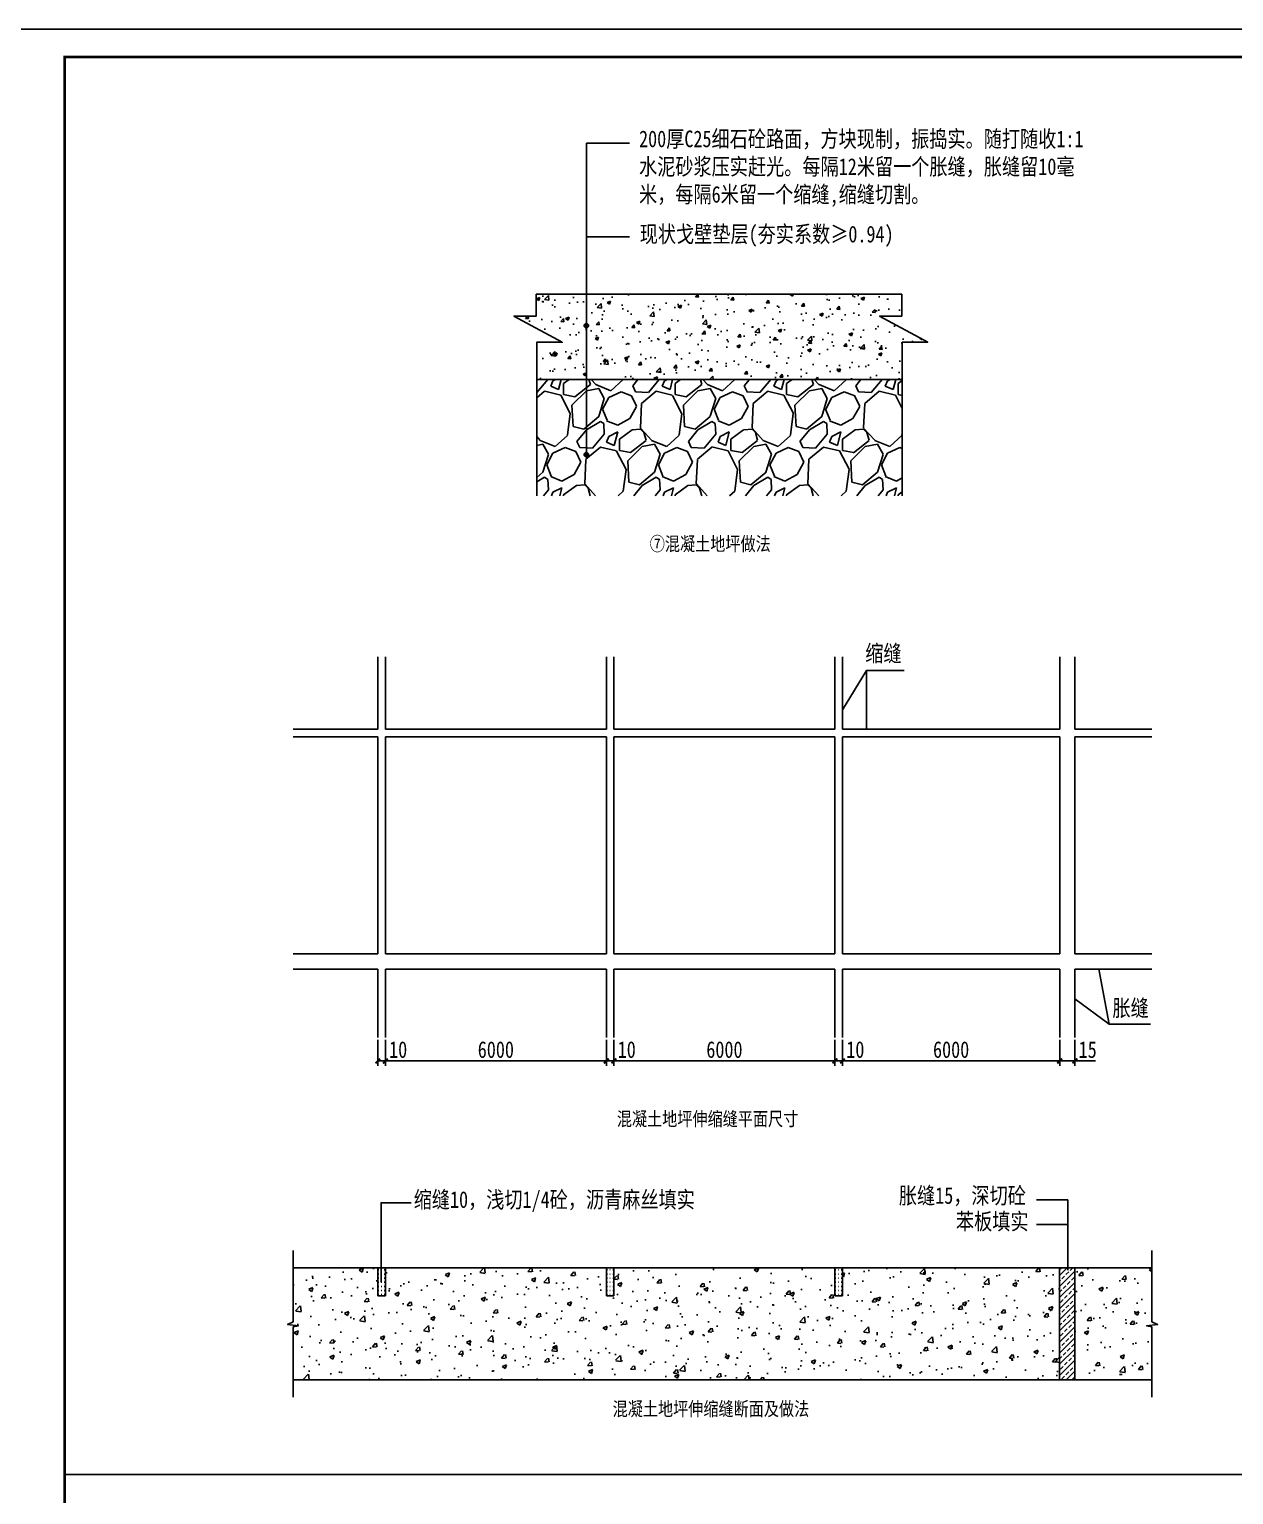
# Model space of a CAD drawing. Header units: inches. Extents: x -2316 to 955, y -265 to 742.
# Drawn here: x -1716.4 to -1499.1, y -109.3 to 155.1 of the extents above; entities that cross this region are included whole.
import ezdxf

# ---------------------------------------------------------------- set-up
doc = ezdxf.new("R2010")
doc.units = ezdxf.units.IN
doc.header["$LTSCALE"] = 1000
doc.header["$MEASUREMENT"] = 0
for name, color, linetype in [('0zd', 255, 'Continuous'), ('文字', 7, 'Continuous'), ('文字和字符', 7, 'Continuous')]:
    doc.layers.add(name, color=color, linetype=linetype)
doc.styles.add('HTZ', font='simhei.ttf', dxfattribs={"width": 0.55})
doc.styles.add('宋体', font='', dxfattribs={"width": 0.8})
doc.styles.add('样式 2', font='')
doc.styles.get('宋体').set_extended_font_data('SimSun')
doc.styles.get('样式 2').set_extended_font_data('SimSun')

# ---------------------------------------------------------------- blocks, each defined once
blk = doc.blocks.new('TKK')
at = {"layer": '文字和字符'}
blk.add_lwpolyline([(0, 0), (1189, 0), (1189, 841), (0, 841)], close=True, dxfattribs=at)
at = {"layer": '文字和字符', "const_width": 1}
blk.add_lwpolyline([(25, 10), (1179, 10), (1179, 831), (25, 831)], close=True, dxfattribs=at)
blk = doc.blocks.new('_ArchTick')
at = {"color": 0, "linetype": 'ByBlock', "const_width": 0.4}
blk.add_lwpolyline([(-0.5, -0.5), (0.5, 0.5)], dxfattribs=at)

msp = doc.modelspace()

# ---------------------------------------------------------------- hatches: boundary and pattern name
at = {"ltscale": 25}
h = msp.add_hatch(dxfattribs=at)
h.set_pattern_fill('AR-CONC', color=252, scale=0.035, style=0)
h.set_pattern_definition([(50, (-1594.961, 100.1424), (6.3765, -0.5579), [0.66675, -7.3343]), (355, (-1594.961, 100.1424), (-1.2335, 6.687), [0.5334, -5.8674]), (100.451, (-1594.43, 100.096), (5.143, 6.1291), [0.56665, -6.2332]), (46.184, (-1594.961, 101.92), (9.4878, -1.4715), [1.0001, -11.0014]), (96.636, (-1594.1705, 101.798), (8.3092, 8.66), [0.85, -9.3498]), (351.184, (-1594.961, 101.92), (8.3092, 8.66), [0.8001, -8.8011]), (21, (-1594.072, 101.476), (5.3065, -3.5793), [0.66675, -7.3343]), (326, (-1594.072, 101.476), (2.1631, 6.4466), [0.5334, -5.8674]), (71.451, (-1593.63, 101.1776), (7.4696, 2.8673), [0.56665, -6.2332]), (37.5, (-1594.9612, 100.1424), (0.1081, 2.95944), [0, -5.7963, 0, -5.95632, 0, -5.88964]), (7.5, (-1594.9612, 100.1424), (2.3387, 3.50633), [0, -3.396, 0, -5.66295, 0, -2.24473]), (327.5, (-1596.9436, 100.1424), (4.74569, -0.20051), [0, -2.2225, 0, -6.93422, 0, -9.20118]), (317.5, (-1597.8326, 100.1424), (5.18454, 0.88993), [0, -2.88926, 0, -4.60504, 0, -6.53417])])
edge = h.paths.add_edge_path()
edge.add_line((-1558.99, 107.32), (-1615.88, 107.32))
edge.add_line((-1615.88, 107.32), (-1615.88, 98.46))
edge.add_arc((-1615.88, 98.05), 0.409, -90, 90, ccw=False)
edge.add_line((-1615.88, 97.64), (-1615.88, 91.92))
edge.add_line((-1615.88, 91.92), (-1558.91, 91.92))
edge.add_line((-1558.91, 91.92), (-1558.91, 98.61))
edge.add_line((-1558.91, 98.61), (-1554.3, 98.61))
edge.add_line((-1554.3, 98.61), (-1563, 103.34))
edge.add_line((-1563, 103.34), (-1558.99, 103.34))
edge.add_line((-1558.99, 103.34), (-1558.99, 107.32))
edge = h.paths.add_edge_path()
edge.add_line((-1615.88, 107.32), (-1624.92, 107.32))
edge.add_line((-1624.92, 107.32), (-1624.92, 103.34))
edge.add_line((-1624.92, 103.34), (-1628.94, 103.34))
edge.add_line((-1628.94, 103.34), (-1620.23, 98.61))
edge.add_line((-1620.23, 98.61), (-1624.84, 98.61))
edge.add_line((-1624.84, 98.61), (-1624.84, 91.92))
edge.add_line((-1624.84, 91.92), (-1615.88, 91.92))
edge.add_line((-1615.88, 91.92), (-1615.88, 97.64))
edge.add_arc((-1615.88, 98.05), 0.409, 90, 270, ccw=False)
edge.add_line((-1615.88, 98.46), (-1615.88, 107.32))
h = msp.add_hatch()
h.set_pattern_fill('GRAVEL', color=252, scale=0.560002, angle=45, style=0)
h.set_pattern_definition([(273.0128, (-1602.7858, 114.0235), (10.05792, -170.984647), [1.91365, -189.4513]), (229.9697, (-1602.6852, 112.11254), (110.6371236, 130.7529655), [3.2839, -325.10376]), (177.5104, (-1604.79736, 109.5981), (211.216328, -10.05792), [2.3155, -229.2352]), (312.2737, (-1606.20546, 103.161), (-191.100487, 211.216328), [2.99044, -296.05304]), (337.8337, (-1604.1939, 100.94825), (-170.9846465, 70.405443), [2.93236, -290.3039]), (42.2737, (-1601.47824, 99.8419), (-211.216328, -191.100487), [2.99044, -296.05304]), (82.6942, (-1599.2655, 101.85346), (-30.173761, -231.332169), [3.9547, -391.51475]), (117.2553, (-1598.7626, 105.77605), (-150.8688057, 291.679691), [3.73364, -369.63067]), (166.4296, (-1600.47245, 109.09516), (-211.216328, 50.289602), [3.00056, -297.05605]), (220.2364, (-1603.3892, 109.7992), (120.695045, 100.579204), [3.4256, -167.8546]), (267.3974, (-1606.0043, 107.58647), (-10.0579204, -231.3321688), [4.43005, -438.5754]), (183.814, (-1596.1475, 113.0178), (-130.752965, -10.05792), [1.512, -149.6917]), (216.4692, (-1597.6562, 112.9172), (150.868806, 110.637124), [2.8766, -284.7869]), (270, (-1599.97, 111.207), (10.058, -10.058), [2.0116, -18.1043]), (248.1986, (-1601.8806, 111.7102), (30.17376, 70.40544), [1.0833, -107.2438]), (336.8014, (-1602.283, 110.7044), (-40.23168, 20.11584), [1.532, -75.0669]), (75.9638, (-1600.8748, 110.101), (10.05792, 50.2896), [2.4882, -80.4515]), (206.565, (-1600.2713, 112.515), (30.17376, 10.05792), [1.7992, -43.1812]), (61.3895, (-1608.1165, 104.8708), (70.405443, 130.752965), [2.5205, -249.53026]), (115.3462, (-1606.9095, 107.0836), (70.405443, -150.868806), [2.11456, -209.3411]), (338.1986, (-1602.2829, 114.5264), (-70.40544, 30.17376), [2.1665, -106.1606]), (28.6105, (-1600.2713, 113.7218), (-130.752965, -70.405443), [2.5205, -249.53026]), (24.444, (-1601.8806, 98.635), (-70.40544, -30.17376), [2.4306, -119.0997]), (339.7751, (-1599.6678, 99.6407), (-160.926726, 60.347522), [2.0366, -201.6208]), (111.8014, (-1592.1244, 104.5691), (-30.17376, 70.40544), [2.1665, -106.1606]), (62.354, (-1592.929, 106.5807), (-90.521283, -170.984647), [2.3844, -236.0541]), (114.444, (-1597.0528, 99.6407), (30.17376, -70.40544), [1.2153, -120.315]), (146.31, (-1592.7279, 103.9656), (-50.2896, 30.17376), [0.7253, -71.8034]), (210.964, (-1593.3313, 104.368), (40.23168, 20.11584), [2.9324, -55.7149]), (231.009, (-1595.8458, 102.85925), (90.521283, 110.637124), [2.7175, -269.03254]), (348.69, (-1599.9696, 109.1957), (-30.17376, 10.05792), [2.0514, -49.2341]), (38.1572, (-1597.95797, 108.7934), (191.100487, 150.868806), [3.58153, -354.57083]), (105.9454, (-1595.1418, 111.0062), (30.17376, -110.637124), [1.4645, -144.9811]), (135, (-1595.544, 112.414), (-20.116, 1e-15), [0.8534, -13.3706]), (165.2564, (-1596.3487, 102.9598), (110.637124, -30.173761), [1.9761, -195.6307]), (93.0128, (-1598.2597, 103.4627), (-10.05792, 170.984647), [3.8273, -187.5377]), (45, (-1598.461, 107.285), (1e-15, 20.116), [3.6983, -10.5258]), (10.3048, (-1595.8458, 109.8998), (170.984646, 30.173761), [2.249, -222.6529]), (299.0546, (-1593.633, 110.3021), (30.17376, -50.2896), [2.071, -101.4816]), (252.646, (-1592.6273, 108.4917), (-90.5212835, -291.679691), [3.372, -333.8309]), (220.4261, (-1593.63306, 105.27315), (-140.8108854, -120.6950446), [3.5674, -353.1699])])
edge = h.paths.add_edge_path()
edge.add_line((-1558.91, 91.92), (-1591.32, 91.92))
edge.add_line((-1591.32, 91.92), (-1591.32, 78.75))
edge.add_arc((-1591.32, 78.34), 0.409, 0, 90, ccw=False)
edge.add_arc((-1591.32, 78.34), 0.409, -90, 0, ccw=False)
edge.add_line((-1591.32, 77.94), (-1591.32, 70.92))
edge.add_line((-1591.32, 70.92), (-1558.91, 70.92))
edge.add_line((-1558.91, 70.92), (-1558.91, 91.92))
edge = h.paths.add_edge_path()
edge.add_line((-1624.84, 91.92), (-1624.84, 70.92))
edge.add_line((-1624.84, 70.92), (-1591.32, 70.92))
edge.add_line((-1591.32, 70.92), (-1591.32, 77.94))
edge.add_arc((-1591.32, 78.34), 0.409, 90, 270, ccw=False)
edge.add_line((-1591.32, 78.75), (-1591.32, 91.92))
edge.add_line((-1591.32, 91.92), (-1624.84, 91.92))
h = msp.add_hatch(dxfattribs=at)
h.set_pattern_fill('AR-CONC', color=252, scale=0.042582, style=0)
h.set_pattern_definition([(50, (-8003.986, -73159.3024), (7.75786885, -0.67872525), [0.8111956, -8.9231516]), (355, (-8003.986, -73159.302), (-1.5007511, 8.1356678), [0.6489565, -7.1385461]), (100.451445, (-8003.3395, -73159.359), (6.2571177, 7.4569422), [0.6894102, -7.5835182]), (46.1842, (-8003.986, -73157.139), (11.5432086, -1.7902652), [1.2167934, -13.3847274]), (96.635558, (-8003.024, -73157.288), (10.1092487, 10.5360096), [1.0341157, -11.3752876]), (351.184151, (-8003.986, -73157.139), (10.1092487, 10.5360096), [0.9734333, -10.7077705]), (21, (-8002.9044, -73157.68), (6.45611164, -4.3547023), [0.8111956, -8.9231516]), (326, (-8002.904, -73157.68), (2.6316815, 7.8431741), [0.6489565, -7.1385213]), (71.451445, (-8002.366, -73158.043), (9.0877932, 3.4884719), [0.6894102, -7.5835052]), (37.5, (-8003.986, -73159.3024), (0.13152028, 3.60056038), [0, -7.05199373, 0, -7.24668068, 0, -7.16556112]), (7.5, (-8003.986, -73159.3024), (2.84534468, 4.26593393), [0, -4.13168958, 0, -6.88975461, 0, -2.73102518]), (327.5, (-8006.398, -73159.3024), (5.77377921, -0.24394393), [0, -2.70398533, 0, -8.43643422, 0, -11.19449925]), (317.5, (-8007.4795, -73159.3024), (6.30770288, 1.0827222), [0, -3.51518092, 0, -5.6026576, 0, -7.94971686])])
h.paths.add_polyline_path([(-1530.52, -68.36), (-1569.68, -68.36), (-1569.68, -73.42), (-1571.05, -73.42), (-1571.05, -68.36), (-1610.91, -68.36), (-1610.91, -73.42), (-1612.28, -73.42), (-1612.28, -68.36), (-1652.14, -68.36), (-1652.14, -73.42), (-1653.51, -73.42), (-1653.51, -68.36), (-1668.78, -68.36), (-1668.78, -78.14), (-1669.79, -78.61), (-1667.82, -78.83), (-1668.78, -79.03), (-1668.78, -88.6), (-1530.52, -88.6)])
h.paths.add_polyline_path([(-1513.88, -68.36), (-1527.77, -68.36), (-1527.77, -88.6), (-1513.88, -88.6), (-1513.88, -79.03), (-1514.84, -78.83), (-1512.86, -78.61), (-1513.88, -78.14)])
h = msp.add_hatch()
h.set_pattern_fill('ACAD_ISO07W100', color=256, scale=0.148921)
h.set_pattern_definition([(0, (-7946.64764, -73121.9059), (0, 0.744604569), [0.074460457, -0.4467627414])])
h.paths.add_polyline_path([(-1652.14, -68.36), (-1653.51, -68.36), (-1653.51, -73.42), (-1652.14, -73.42)])
h = msp.add_hatch()
h.set_pattern_fill('ACAD_ISO07W100', color=256, scale=0.148921)
h.set_pattern_definition([(0, (-7905.4176, -73121.9059), (0, 0.744604569), [0.074460457, -0.4467627414])])
h.paths.add_polyline_path([(-1610.91, -68.36), (-1612.28, -68.36), (-1612.28, -73.42), (-1610.91, -73.42)])
h = msp.add_hatch()
h.set_pattern_fill('ACAD_ISO07W100', color=256, scale=0.148921)
h.set_pattern_definition([(0, (-7864.18756, -73121.9059), (0, 0.744604569), [0.074460457, -0.4467627414])])
h.paths.add_polyline_path([(-1569.68, -68.36), (-1571.05, -68.36), (-1571.05, -73.42), (-1569.68, -73.42)])
h = msp.add_hatch()
h.set_pattern_fill('ANSI33', color=256, scale=0.223381)
h.set_pattern_definition([(45, (-7946.6476, -73121.906), (-1.00301096, 1.00301096), []), (45, (-7945.6446, -73121.906), (-1.00301096, 1.00301096), [0.709235852, -0.354617926])])
h.paths.add_polyline_path([(-1527.77, -68.36), (-1530.52, -68.36), (-1530.52, -88.6), (-1527.77, -88.6)])
at = {"layer": '文字'}
h = msp.add_hatch(color=256, dxfattribs=at)
edge = h.paths.add_edge_path()
edge.add_arc((-1615.88, 101.62), 0.409, 0, 360)
h = msp.add_hatch(color=256, dxfattribs=at)
edge = h.paths.add_edge_path()
edge.add_arc((-1615.88, 78.34), 0.409, 0, 360)

# ---------------------------------------------------------------- linework, layer by layer
for p, q in [((-1615.88, 77.94), (-1615.88, 134.53)), ((-1608.11, 134.53), (-1615.88, 134.53)), ((-1608.11, 117.63), (-1615.88, 117.63)), ((-1653.51, -27.27), (-1653.51, -31.92)), ((-1653.51, -27.27), (-1653.51, -31.92)), ((-1652.14, -27.27), (-1652.14, -31.92)), ((-1652.14, -27.27), (-1652.14, -31.92)), ((-1652.14, -27.27), (-1652.14, -31.92)), ((-1612.28, -27.27), (-1612.28, -31.92)), ((-1612.28, -27.27), (-1612.28, -31.92)), ((-1610.91, -27.27), (-1610.91, -31.92)), ((-1610.91, -27.27), (-1610.91, -31.92)), ((-1571.05, -27.27), (-1571.05, -31.92)), ((-1571.05, -27.27), (-1571.05, -31.92)), ((-1569.68, -27.27), (-1569.68, -31.92)), ((-1569.68, -27.27), (-1569.68, -31.92)), ((-1530.51, -27.27), (-1530.51, -31.92)), ((-1530.51, -27.27), (-1530.51, -31.92)), ((-1527.76, -27.27), (-1527.76, -31.92)), ((-1653.51, -31.06), (-1652.14, -31.06)), ((-1652.14, -31.06), (-1612.28, -31.06)), ((-1612.28, -31.06), (-1610.91, -31.06)), ((-1610.91, -31.06), (-1607.15, -31.06)), ((-1610.91, -31.06), (-1571.05, -31.06)), ((-1571.05, -31.06), (-1569.68, -31.06)), ((-1569.68, -31.06), (-1565.92, -31.06)), ((-1569.68, -31.06), (-1530.51, -31.06)), ((-1530.51, -31.06), (-1527.76, -31.06)), ((-1527.76, -31.06), (-1524.03, -31.06)), ((-1653.51, -73.42), (-1653.51, -68.36)), ((-1652.14, -73.42), (-1652.14, -68.36)), ((-1612.28, -73.42), (-1612.28, -68.36)), ((-1610.91, -73.42), (-1610.91, -68.36)), ((-1571.05, -73.42), (-1571.05, -68.36)), ((-1569.68, -73.42), (-1569.68, -68.36)), ((-1530.52, -88.6), (-1530.52, -68.36)), ((-1527.77, -88.6), (-1527.77, -68.36)), ((-1653.51, -73.42), (-1652.14, -73.42)), ((-1612.28, -73.42), (-1610.91, -73.42)), ((-1571.05, -73.42), (-1569.68, -73.42))]:
    msp.add_line(p, q)
at = {"ltscale": 25}
for p, q in [((-1624.92, 107.32), (-1558.99, 107.32)), ((-1624.84, 91.92), (-1558.99, 91.92))]:
    msp.add_line(p, q, dxfattribs=at)
for points in [[(-1624.92, 107.32), (-1624.92, 103.34), (-1628.94, 103.34), (-1620.23, 98.61), (-1624.84, 98.61), (-1624.84, 70.92)], [(-1558.99, 107.32), (-1558.99, 103.34), (-1563, 103.34), (-1554.3, 98.61), (-1558.91, 98.61), (-1558.91, 70.92)], [(-1653.51, 28.82), (-1653.51, 41.88)], [(-1652.14, 28.82), (-1652.14, 41.88)], [(-1612.28, 28.82), (-1612.28, 41.88)], [(-1610.91, 28.82), (-1610.91, 41.88)], [(-1571.05, 28.82), (-1571.05, 41.88)], [(-1569.68, 28.82), (-1569.68, 41.88)], [(-1530.51, 28.82), (-1530.51, 41.88)], [(-1527.76, 28.82), (-1527.76, 41.88)], [(-1569.68, 32.3), (-1565.37, 39.37), (-1558.57, 39.37)], [(-1565.37, 39.37), (-1565.37, 28.82)], [(-1668.77, 28.82), (-1653.51, 28.82)], [(-1668.77, 27.45), (-1653.51, 27.45)], [(-1653.51, -11.72), (-1653.51, 27.45)], [(-1652.14, 28.82), (-1612.28, 28.82)], [(-1652.14, 27.45), (-1612.28, 27.45)], [(-1652.14, -11.72), (-1652.14, 27.45)], [(-1612.28, -11.72), (-1612.28, 27.45)], [(-1610.91, 28.82), (-1571.05, 28.82)], [(-1610.91, 27.45), (-1571.05, 27.45)], [(-1610.91, -11.72), (-1610.91, 27.45)], [(-1571.05, -11.72), (-1571.05, 27.45)], [(-1569.68, 28.82), (-1530.51, 28.82)], [(-1569.68, 27.45), (-1530.51, 27.45)], [(-1569.68, -11.72), (-1569.68, 27.45)], [(-1530.51, -11.72), (-1530.51, 27.45)], [(-1527.76, 28.82), (-1513.87, 28.82)], [(-1527.76, 27.45), (-1513.87, 27.45)], [(-1527.76, -11.72), (-1527.76, 27.45)], [(-1668.77, -11.72), (-1653.51, -11.72)], [(-1652.14, -11.72), (-1612.28, -11.72)], [(-1610.91, -11.72), (-1571.05, -11.72)], [(-1569.68, -11.72), (-1530.51, -11.72)], [(-1527.76, -11.72), (-1513.87, -11.72)], [(-1668.77, -14.47), (-1653.51, -14.47)], [(-1653.51, -26.84), (-1653.51, -14.47)], [(-1652.14, -14.47), (-1612.28, -14.47)], [(-1652.14, -26.84), (-1652.14, -14.47)], [(-1612.28, -26.84), (-1612.28, -14.47)], [(-1610.91, -14.47), (-1571.05, -14.47)], [(-1610.91, -26.84), (-1610.91, -14.47)], [(-1571.05, -26.84), (-1571.05, -14.47)], [(-1569.68, -14.47), (-1530.51, -14.47)], [(-1569.68, -26.84), (-1569.68, -14.47)], [(-1530.51, -26.84), (-1530.51, -14.47)], [(-1527.76, -14.47), (-1513.87, -14.47)], [(-1527.76, -26.84), (-1527.76, -14.47)], [(-1521.57, -24.43), (-1523.46, -14.47)], [(-1527.76, -19.86), (-1521.57, -24.43), (-1514.14, -24.43)], [(-1652.91, -70.99), (-1652.91, -56.65), (-1647.46, -56.65)], [(-1529.06, -56.12), (-1534.69, -56.12)], [(-1529.06, -68.82), (-1529.06, -56.12)], [(-1529.06, -60.58), (-1534.69, -60.58)], [(-1668.78, -65.25), (-1668.78, -78.14), (-1669.79, -78.61), (-1667.82, -78.83), (-1668.78, -79.03), (-1668.78, -91.71)], [(-1513.88, -65.25), (-1513.88, -78.14), (-1512.86, -78.61), (-1514.84, -78.83), (-1513.88, -79.03), (-1513.88, -91.71)], [(-1653.51, -68.36), (-1668.78, -68.36)], [(-1653.51, -68.36), (-1652.14, -68.36)], [(-1652.14, -68.36), (-1612.28, -68.36)], [(-1612.28, -68.36), (-1610.91, -68.36)], [(-1610.91, -68.36), (-1571.05, -68.36)], [(-1571.05, -68.36), (-1569.68, -68.36)], [(-1569.68, -68.36), (-1530.52, -68.36)], [(-1530.52, -68.36), (-1527.77, -68.36)], [(-1527.77, -68.36), (-1513.88, -68.36)], [(-1668.78, -88.6), (-1530.52, -88.6)], [(-1530.52, -88.6), (-1527.77, -88.6)], [(-1527.77, -88.6), (-1513.88, -88.6)]]:
    msp.add_lwpolyline(points)
at = {"layer": '0zd'}
msp.add_lwpolyline([(-1709.99, -105.64), (-1492.51, -105.64), (-1492.51, 150.09)], dxfattribs=at)
at = {"layer": '文字'}
for centre in [(-1615.88, 101.62), (-1615.88, 78.34)]:
    msp.add_circle(centre, 0.409, dxfattribs=at)

# ---------------------------------------------------------------- block references
for name, p, xscale, yscale, zscale in [('TKK', (-1722.48, -265.06), 0.4995794785534144, 0.4995794785534144, 0.4995794785534144), ('_ArchTick', (-1653.51, -31.06), 0.8589591928757727, 0.8589591928757727, 0.8589591928757727), ('_ArchTick', (-1652.14, -31.06), 0.8589591928757727, 0.8589591928757727, 0.8589591928757727), ('_ArchTick', (-1612.28, -31.06), 0.8589591928757727, 0.8589591928757727, 0.8589591928757727), ('_ArchTick', (-1610.91, -31.06), 0.8589591928757727, 0.8589591928757727, 0.8589591928757727), ('_ArchTick', (-1571.05, -31.06), 0.8589591928757727, 0.8589591928757727, 0.8589591928757727), ('_ArchTick', (-1569.68, -31.06), 0.8589591928757727, 0.8589591928757727, 0.8589591928757727), ('_ArchTick', (-1530.51, -31.06), 0.8589591928757727, 0.8589591928757727, 0.8589591928757727), ('_ArchTick', (-1527.76, -31.06), 0.8589591928757727, 0.8589591928757727, 0.8589591928757727)]:
    msp.add_blockref(name, p, dxfattribs=dict(xscale=xscale, yscale=yscale, zscale=zscale))
at = {"xscale": 0.8589591928757727, "yscale": 0.8589591928757727, "zscale": 0.8589591928757727, "rotation": 180}
for p in [(-1653.51, -31.06), (-1652.14, -31.06), (-1652.14, -31.06), (-1612.28, -31.06), (-1610.91, -31.06), (-1571.05, -31.06), (-1569.68, -31.06), (-1530.51, -31.06)]:
    msp.add_blockref('_ArchTick', p, dxfattribs=at)

# ---------------------------------------------------------------- texts
at = {"color": 0, "style": 'HTZ', "width": 0.8}
for s, p in [('⑦混凝土地坪做法', (-1604.45, 61.01)), ('混凝土地坪伸缩缝平面尺寸', (-1610.39, -42.75)), ('混凝土地坪伸缩缝断面及做法', (-1611.15, -95.07))]:
    msp.add_text(s, height=2.5, dxfattribs=at).set_placement(p)
at = {"style": '宋体', "width": 0.8}
msp.add_text('缩缝10，浅切1/4砼，沥青麻丝填实', height=3, dxfattribs=at).set_placement((-1647.03, -57.56))
at = {"char_height": 3, "attachment_point": 1}
for s, insert, width, style in [('200厚C25细石砼路面，方块现制，振捣实。随打随收1:1水泥砂浆压实赶光。每隔12米留一个胀缝，胀缝留10毫米，每隔6米留一个缩缝,缩缝切割。', (-1606.38, 136.82), 81.1755, '宋体'), ('现状戈壁垫层(夯实系数≥0.94)  ', (-1606.26, 119.64), 81.1755, '宋体'), ('{\\W0.8;缩缝}', (-1565.58, 43.99), 81.1755, '宋体'), ('{\\W0.8;胀缝}', (-1520.99, -19.99), 15237.1238, '样式 2'), ('{\\W0.8;胀缝15，深切砼}', (-1559.51, -53.83), 9345.9516, '样式 2'), ('{\\W0.8;苯板填实}', (-1549.22, -58.5), 9345.9516, '样式 2')]:
    msp.add_mtext(s, dxfattribs=dict(at, insert=insert, width=width, style=style))
at = {"char_height": 3, "attachment_point": 5, "style": '宋体'}
for s, insert in [('{\\W0.8;10}', (-1649.83, -29.02)), ('{\\W0.8;6000}', (-1632.21, -29.02)), ('{\\W0.8;10}', (-1608.6, -29.02)), ('{\\W0.8;6000}', (-1590.98, -29.02)), ('{\\W0.8;10}', (-1567.37, -29.02)), ('{\\W0.8;6000}', (-1550.09, -29.02)), ('{\\W0.8;15}', (-1525.46, -29.02))]:
    msp.add_mtext(s, dxfattribs=dict(at, insert=insert))

doc.saveas('drawing.dxf')
